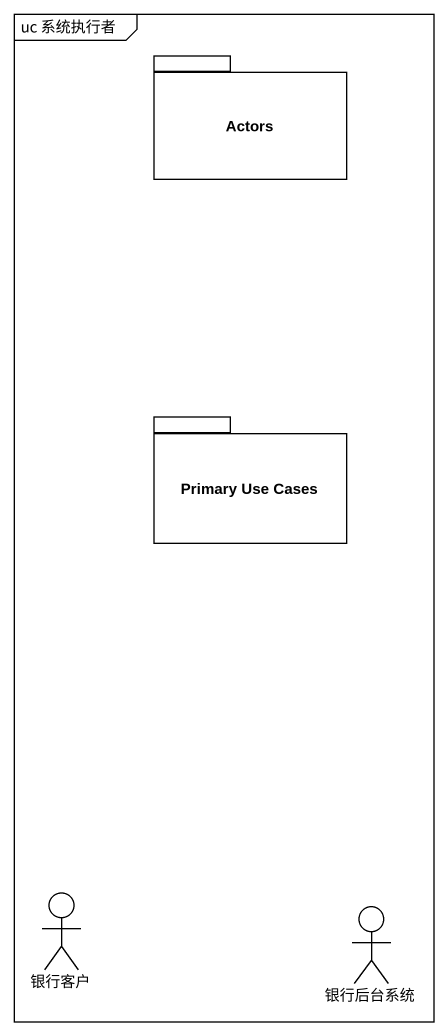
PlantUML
@startuml
mainframe uc 系统执行者
package Actors {
}
package "Primary Use Cases" as Primary_Use_Cases {
}
actor 银行客户
actor 银行后台系统
@enduml
